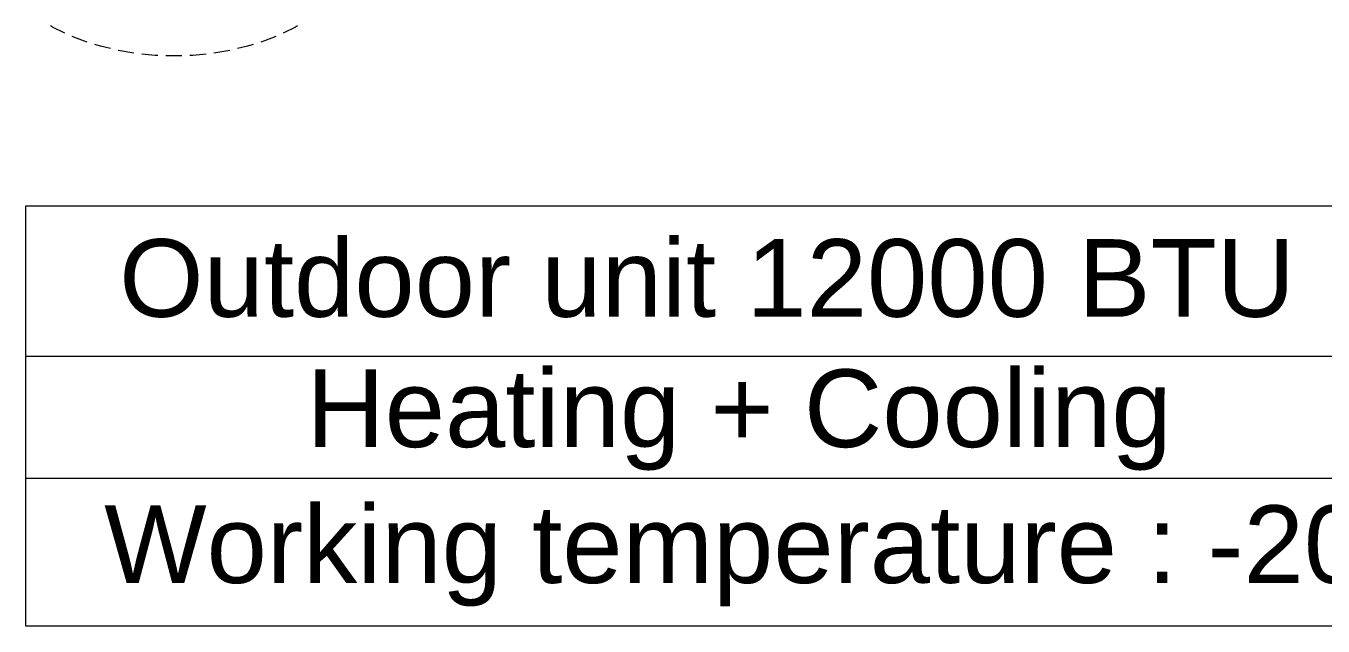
# Model space of a CAD drawing. Header units: millimetres. Extents: x 2773669 to 2919208, y -67651 to -3984.
# Drawn here: x 2820860 to 2824562, y -52489 to -50776 of the extents above; entities that cross this region are included whole.
import ezdxf

# ---------------------------------------------------------------- set-up
doc = ezdxf.new("R2010")
doc.units = ezdxf.units.MM
doc.header["$MEASUREMENT"] = 0
doc.layers.add('PDF2_a.drain', color=7, linetype='Continuous', true_color=0x808000)
doc.layers.add('PDF2_Kondenzati', color=7, linetype='Continuous')
doc.layers.add('PDF2_Text', color=7, linetype='Continuous')
doc.styles.add('PDF Arial', font='arial.ttf')

msp = doc.modelspace()

# ---------------------------------------------------------------- linework, layer by layer
at = {"layer": 'PDF2_a.drain', "lineweight": 0}
for points in [[(2820970.77558, -50796.874), (2820935.61239, -50779.31945), (2820930.20266, -50776.01952)], [(2821634.54854, -50776.01952), (2821629.13882, -50779.31945), (2821593.70514, -50796.874)], [(2821034.61031, -50822.21855), (2821024.06135, -50818.83747), (2820991.8735, -50805.98938)], [(2821572.87771, -50805.98938), (2821540.68986, -50818.83747), (2821530.1409, -50822.21855)], [(2821100.87941, -50840.85504), (2821072.47837, -50834.09289), (2821056.51969, -50829.0889)], [(2821168.23046, -50853.64904), (2821123.05927, -50846.12952)], [(2821236.66345, -50860.303), (2821228.54886, -50860.05956), (2821190.95129, -50856.3539)], [(2821305.09644, -50861.06036), (2821282.3756, -50861.79067), (2821259.38428, -50861.06036)], [(2821373.79992, -50856.3539), (2821336.20234, -50860.05956), (2821328.08776, -50860.303)], [(2821441.69193, -50846.12952), (2821396.52075, -50853.64904)], [(2821508.23152, -50829.0889), (2821492.27284, -50834.09289), (2821463.8718, -50840.85504)]]:
    msp.add_lwpolyline(points, dxfattribs=at)
at = {"layer": 'PDF2_Kondenzati', "lineweight": 0}
msp.add_lwpolyline([(2820859.92353, -51289.11556), (2825343.4496, -51289.11556), (2825343.4496, -52488.8805), (2820859.92353, -52488.8805)], close=True, dxfattribs=at)
for points in [[(2820859.92353, -51718.73758), (2825343.4496, -51718.73758)], [(2820859.92353, -52066.29461), (2825343.4496, -52066.29461)]]:
    msp.add_lwpolyline(points, dxfattribs=at)

# ---------------------------------------------------------------- texts
at = {"layer": 'PDF2_Text', "char_height": 221.6325204, "attachment_point": 7, "style": 'PDF Arial'}
for s, insert in [('Outdoor unit 12000 BTU', (2821125.99663, -51609.38719)), ('Heating + Cooling', (2821660.29798, -52045.00817)), ('Working temperature : -20°C', (2821083.24818, -52432.96332))]:
    msp.add_mtext(s, dxfattribs=dict(at, insert=insert))

doc.saveas('drawing.dxf')
